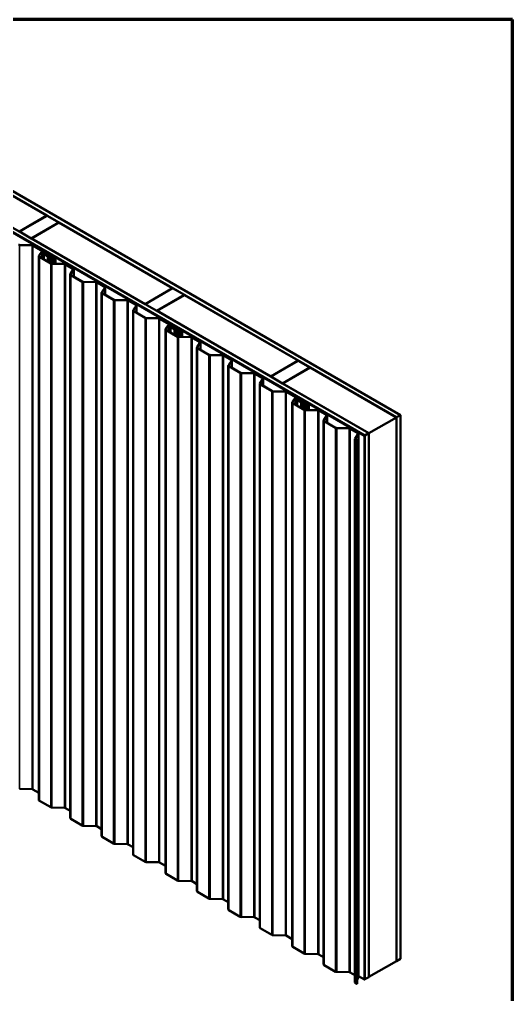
# Model space of a CAD drawing. Header units: inches. Extents: x 0.6 to 33.4, y 0.6 to 21.4.
# Drawn here: x 28.96 to 33.4, y 12.62 to 21.4 of the extents above; entities that cross this region are included whole.
import ezdxf

# ---------------------------------------------------------------- set-up
doc = ezdxf.new("R2010")
doc.units = ezdxf.units.IN
doc.header["$LTSCALE"] = 2
doc.header["$MEASUREMENT"] = 0
for name, color, linetype, lineweight in [('Border (ANSI)', 7, 'Continuous', 70), ('Visible (ANSI)', 7, 'Continuous', 50), ('Visible Narrow (ANSI)', 7, 'Continuous', 35)]:
    doc.layers.add(name, color=color, linetype=linetype, lineweight=lineweight)

# ---------------------------------------------------------------- blocks, each defined once
blk = doc.blocks.new('Borders ATAS A Border')
at = {"layer": 'Border (ANSI)'}
for p, q in [((16.7, 10.7), (0.3, 10.7)), ((16.7, 0.3), (16.7, 10.7))]:
    blk.add_line(p, q, dxfattribs=at)

msp = doc.modelspace()

# ---------------------------------------------------------------- linework, layer by layer
at = {"layer": 'Visible (ANSI)'}
for p, q in [((27.82751, 20.47056), (32.38976, 17.83654)), ((32.3544, 17.81613), (27.82751, 20.42973)), ((28.18247, 20.22397), (29.20636, 19.63283)), ((27.82751, 20.14232), (32.1055, 17.67242)), ((32.07015, 17.65201), (27.82751, 20.1015)), ((27.83033, 20.09578), (32.06661, 17.64997)), ((32.06944, 17.6516), (27.83316, 20.09742)), ((29.20636, 19.63283), (28.95888, 19.48994)), ((28.95958, 19.48954), (29.20707, 19.63242)), ((29.20636, 19.63201), (29.20636, 19.63283)), ((29.20707, 19.63242), (29.31314, 19.57118)), ((29.31314, 19.57118), (29.06565, 19.4283)), ((29.06636, 19.42789), (29.31384, 19.57078)), ((29.31314, 19.57037), (29.31314, 19.57118)), ((29.31384, 19.57078), (30.33774, 18.97963)), ((28.95958, 19.48872), (28.95958, 19.48954)), ((29.06565, 19.4283), (28.95958, 19.48954)), ((29.06565, 19.42748), (29.06565, 19.4283)), ((29.06636, 19.42707), (29.06636, 19.42789)), ((30.09025, 18.83675), (29.06636, 19.42789)), ((28.95914, 19.36754), (29.07194, 19.36526)), ((28.95924, 19.36927), (29.07204, 19.36699)), ((29.08034, 19.36315), (29.27948, 19.24818)), ((29.08246, 19.36438), (29.2816, 19.2494)), ((29.13325, 14.36834), (29.13325, 19.26732)), ((29.15985, 19.30898), (29.13428, 19.27052)), ((29.16265, 19.30836), (29.13708, 19.2699)), ((29.13779, 19.26099), (29.24126, 19.20125)), ((29.13991, 19.26221), (29.24338, 19.20248)), ((29.18033, 19.28692), (29.16274, 19.28692)), ((29.16274, 19.28519), (29.16274, 19.28692)), ((29.18033, 19.28519), (29.16274, 19.28519)), ((29.16274, 19.28519), (29.16274, 19.24904)), ((29.22611, 19.27654), (29.16954, 19.3092)), ((29.22823, 19.27777), (29.17166, 19.31043)), ((29.20998, 19.26879), (29.18245, 19.28468)), ((29.2121, 19.27001), (29.18458, 19.28591)), ((29.21224, 19.2724), (29.22314, 19.2724)), ((29.21224, 19.2724), (29.21224, 19.27067)), ((29.21224, 19.27067), (29.22314, 19.27067)), ((29.21224, 19.26994), (29.21224, 19.27067)), ((29.22946, 19.2715), (29.21597, 19.26942)), ((29.23024, 19.26983), (29.21674, 19.26774)), ((29.23034, 19.27161), (29.23034, 19.27483)), ((29.24958, 19.26038), (29.2343, 19.2692)), ((29.25171, 19.2616), (29.23642, 19.27043)), ((29.25708, 19.25725), (29.25036, 19.26)), ((29.25881, 19.25866), (29.25209, 19.26141)), ((29.26255, 19.25296), (29.25779, 19.25684)), ((29.265, 19.25396), (29.26024, 19.25784)), ((29.2751, 19.24565), (29.2632, 19.25251)), ((29.27722, 19.24687), (29.26532, 19.25374)), ((29.28295, 19.24753), (29.28295, 19.19974)), ((29.25168, 19.19863), (29.36448, 19.19636)), ((29.25178, 19.20037), (29.36459, 19.19809)), ((29.37288, 19.19425), (29.44092, 19.15497)), ((29.37501, 19.19548), (29.44304, 19.15619)), ((29.44758, 19.14987), (29.44758, 19.08458)), ((29.41609, 14.20504), (29.41609, 19.10402)), ((29.44375, 19.14728), (29.41712, 19.10722)), ((29.44655, 19.14666), (29.41992, 19.1066)), ((29.42063, 19.09769), (29.5241, 19.03795)), ((29.42275, 19.09891), (29.52622, 19.03918)), ((29.53452, 19.03534), (29.64732, 19.03306)), ((29.53463, 19.03707), (29.64743, 19.03479)), ((29.65573, 19.03095), (29.72377, 18.99167)), ((29.65785, 19.03218), (29.72589, 18.99289)), ((29.7266, 18.98398), (29.69997, 18.94393)), ((29.7294, 18.98336), (29.70277, 18.9433)), ((29.73043, 18.98657), (29.73043, 18.92128)), ((30.33774, 18.97963), (30.09025, 18.83675)), ((30.09095, 18.83634), (30.33844, 18.97922)), ((30.33774, 18.97882), (30.33774, 18.97963)), ((30.33844, 18.97922), (30.44451, 18.91799)), ((29.69894, 14.04174), (29.69894, 18.94072)), ((29.70348, 18.93439), (29.80695, 18.87465)), ((29.7056, 18.93561), (29.80907, 18.87588)), ((30.44451, 18.91799), (30.19702, 18.7751)), ((30.19773, 18.77469), (30.44522, 18.91758)), ((30.44451, 18.91717), (30.44451, 18.91799)), ((30.44522, 18.91758), (31.46911, 18.32644)), ((29.81736, 18.87204), (29.93017, 18.86976)), ((29.81747, 18.87377), (29.93027, 18.87149)), ((29.93857, 18.86765), (30.00661, 18.82837)), ((29.94069, 18.86888), (30.00873, 18.8296)), ((30.00944, 18.82068), (29.98281, 18.78063)), ((30.01224, 18.82006), (29.98561, 18.78001)), ((30.01327, 18.82327), (30.01327, 18.75798)), ((30.09025, 18.83593), (30.09025, 18.83675)), ((30.09095, 18.83552), (30.09095, 18.83634)), ((30.19702, 18.7751), (30.09095, 18.83634)), ((29.98178, 13.87844), (29.98178, 18.77742)), ((29.98632, 18.77109), (30.08979, 18.71135)), ((29.98844, 18.77232), (30.09191, 18.71258)), ((30.10031, 18.71047), (30.21311, 18.70819)), ((30.19702, 18.77428), (30.19702, 18.7751)), ((30.19773, 18.77388), (30.19773, 18.77469)), ((31.22162, 18.18355), (30.19773, 18.77469)), ((30.10021, 18.70874), (30.21301, 18.70646)), ((30.22141, 18.70435), (30.42055, 18.58938)), ((30.22353, 18.70558), (30.42267, 18.5906)), ((30.30092, 18.65018), (30.27535, 18.61173)), ((30.30372, 18.64956), (30.27815, 18.6111)), ((30.32141, 18.62812), (30.30381, 18.62812)), ((30.30381, 18.62639), (30.30381, 18.62812)), ((30.32141, 18.62639), (30.30381, 18.62639)), ((30.30381, 18.62639), (30.30381, 18.59024)), ((30.36718, 18.61774), (30.31061, 18.6504)), ((30.3693, 18.61897), (30.31273, 18.65163)), ((30.35105, 18.60999), (30.32353, 18.62588)), ((30.35318, 18.61122), (30.32565, 18.62711)), ((30.27432, 13.70954), (30.27432, 18.60852)), ((30.27886, 18.60219), (30.38233, 18.54245)), ((30.28098, 18.60342), (30.38445, 18.54368)), ((30.35331, 18.61361), (30.36421, 18.61361)), ((30.35331, 18.61361), (30.35331, 18.61187)), ((30.35331, 18.61187), (30.36421, 18.61187)), ((30.35331, 18.61114), (30.35331, 18.61187)), ((30.37053, 18.61271), (30.35704, 18.61062)), ((30.37131, 18.61103), (30.35782, 18.60894)), ((30.37141, 18.61281), (30.37141, 18.61603)), ((30.39066, 18.60158), (30.37537, 18.6104)), ((30.39278, 18.6028), (30.37749, 18.61163)), ((30.39815, 18.59845), (30.39143, 18.6012)), ((30.39275, 18.53984), (30.50555, 18.53756)), ((30.39286, 18.54157), (30.50566, 18.53929)), ((30.39988, 18.59987), (30.39316, 18.60261)), ((30.40362, 18.59416), (30.39886, 18.59804)), ((30.40607, 18.59516), (30.40131, 18.59904)), ((30.41617, 18.58685), (30.40427, 18.59372)), ((30.41829, 18.58807), (30.4064, 18.59494)), ((30.42402, 18.58873), (30.42402, 18.54094)), ((30.51396, 18.53545), (30.582, 18.49617)), ((30.51608, 18.53668), (30.58412, 18.4974)), ((30.58483, 18.48848), (30.55819, 18.44843)), ((30.58763, 18.48786), (30.561, 18.44781)), ((30.58866, 18.49107), (30.58866, 18.42578)), ((30.55717, 13.54624), (30.55717, 18.44522)), ((30.56171, 18.43889), (30.66518, 18.37915)), ((30.56383, 18.44012), (30.6673, 18.38038)), ((30.67559, 18.37654), (30.7884, 18.37426)), ((30.6757, 18.37827), (30.7885, 18.37599)), ((30.7968, 18.37215), (30.86484, 18.33287)), ((30.79892, 18.37338), (30.86696, 18.3341)), ((30.84001, 13.38294), (30.84001, 18.28192)), ((30.86767, 18.32518), (30.84104, 18.28513)), ((30.87047, 18.32456), (30.84384, 18.28451)), ((30.84455, 18.27559), (30.94802, 18.21585)), ((30.84667, 18.27682), (30.95014, 18.21708)), ((30.8715, 18.32777), (30.8715, 18.26248)), ((31.46911, 18.32644), (31.22162, 18.18355)), ((31.22233, 18.18314), (31.46981, 18.32603)), ((31.46911, 18.32562), (31.46911, 18.32644)), ((31.46981, 18.32603), (31.57588, 18.26479)), ((30.95844, 18.21324), (31.07124, 18.21096)), ((30.95854, 18.21497), (31.07134, 18.21269)), ((31.07964, 18.20885), (31.14768, 18.16957)), ((31.08176, 18.21008), (31.1498, 18.1708)), ((31.22162, 18.18273), (31.22162, 18.18355)), ((31.22233, 18.18232), (31.22233, 18.18314)), ((31.32839, 18.1219), (31.22233, 18.18314)), ((31.57588, 18.26479), (31.32839, 18.1219)), ((31.3291, 18.1215), (31.57659, 18.26438)), ((31.57588, 18.26397), (31.57588, 18.26479)), ((31.57659, 18.26438), (32.3537, 17.81572)), ((31.12285, 13.21964), (31.12285, 18.11862)), ((31.15051, 18.16188), (31.12388, 18.12183)), ((31.15331, 18.16126), (31.12668, 18.12121)), ((31.12739, 18.11229), (31.23086, 18.05255)), ((31.12951, 18.11352), (31.23298, 18.05378)), ((31.15434, 18.16447), (31.15434, 18.09918)), ((31.32839, 18.12109), (31.32839, 18.1219)), ((32.10621, 17.67283), (31.3291, 18.1215)), ((31.3291, 18.12068), (31.3291, 18.1215)), ((31.24128, 18.04994), (31.35408, 18.04766)), ((31.24138, 18.05167), (31.35419, 18.0494)), ((31.36248, 18.04555), (31.56162, 17.93058)), ((31.36461, 18.04678), (31.56375, 17.93181)), ((31.41539, 13.05074), (31.41539, 17.94972)), ((31.44199, 17.99138), (31.41642, 17.95293)), ((31.44479, 17.99076), (31.41923, 17.95231)), ((31.41993, 17.94339), (31.5234, 17.88365)), ((31.42206, 17.94462), (31.52553, 17.88488)), ((31.46248, 17.96932), (31.44488, 17.96932)), ((31.44488, 17.96759), (31.44488, 17.96932)), ((31.46248, 17.96759), (31.44488, 17.96759)), ((31.44488, 17.96759), (31.44488, 17.93144)), ((31.50825, 17.95895), (31.45168, 17.99161)), ((31.51037, 17.96017), (31.4538, 17.99283)), ((31.49213, 17.95119), (31.4646, 17.96708)), ((31.49425, 17.95242), (31.46672, 17.96831)), ((31.49438, 17.95481), (31.50528, 17.95481)), ((31.49438, 17.95481), (31.49438, 17.95308)), ((31.49438, 17.95308), (31.50528, 17.95308)), ((31.49438, 17.95234), (31.49438, 17.95308)), ((31.51161, 17.95391), (31.49811, 17.95182)), ((31.51238, 17.95223), (31.49889, 17.95015)), ((31.51248, 17.95401), (31.51248, 17.95723)), ((31.53173, 17.94278), (31.51644, 17.95161)), ((31.53385, 17.944), (31.51856, 17.95283)), ((31.53922, 17.93965), (31.5325, 17.9424)), ((31.54095, 17.94107), (31.53424, 17.94382)), ((31.54469, 17.93536), (31.53993, 17.93924)), ((31.54714, 17.93637), (31.54238, 17.94024)), ((31.55724, 17.92805), (31.54535, 17.93492)), ((31.55936, 17.92928), (31.54747, 17.93614)), ((31.56509, 17.92993), (31.56509, 17.88214)), ((31.53382, 17.88104), (31.64663, 17.87876)), ((31.53393, 17.88277), (31.64673, 17.88049)), ((31.65503, 17.87665), (31.72307, 17.83737)), ((31.65715, 17.87788), (31.72519, 17.8386)), ((31.72973, 17.83227), (31.72973, 17.76698)), ((32.38976, 17.83654), (32.3544, 17.81613)), ((32.38976, 12.93756), (32.38976, 17.83654)), ((31.69824, 12.88744), (31.69824, 17.78642)), ((31.7259, 17.82968), (31.69927, 17.78963)), ((31.7287, 17.82906), (31.70207, 17.78901)), ((31.70278, 17.78009), (31.80625, 17.72035)), ((31.7049, 17.78132), (31.80837, 17.72158)), ((32.10621, 17.67283), (32.3537, 17.81572)), ((32.3537, 17.81572), (32.3537, 12.91674)), ((32.3544, 12.91715), (32.3544, 17.81613)), ((31.81667, 17.71774), (31.92947, 17.71546)), ((31.81677, 17.71947), (31.92957, 17.7172)), ((31.93787, 17.71336), (32.00591, 17.67407)), ((31.93999, 17.71458), (32.00803, 17.6753)), ((32.00874, 17.66638), (31.98211, 17.62633)), ((32.01154, 17.66576), (31.98491, 17.62571)), ((32.01257, 17.66897), (32.01257, 12.76999)), ((32.1055, 17.67242), (32.07015, 17.65201)), ((32.1055, 12.77344), (32.1055, 17.67242)), ((32.10621, 12.77385), (32.10621, 17.67283)), ((31.98108, 12.72414), (31.98108, 17.62312)), ((31.98562, 17.61679), (31.99739, 17.61)), ((31.98774, 17.61802), (31.99951, 17.61123)), ((31.99739, 17.61), (31.99951, 17.61123)), ((31.99739, 12.71102), (31.99739, 17.61)), ((31.99951, 17.61123), (31.99951, 12.71225)), ((32.06661, 17.64997), (32.06944, 17.6516)), ((32.06661, 12.75099), (32.06661, 17.64997)), ((32.06944, 17.6516), (32.06944, 12.75262)), ((32.07015, 12.75303), (32.07015, 17.65201)), ((29.07194, 14.46628), (28.95914, 14.46856)), ((29.13325, 14.43362), (29.08034, 14.46417)), ((29.24126, 14.30227), (29.13779, 14.36201)), ((29.36448, 14.29738), (29.25168, 14.29966)), ((29.41609, 14.27033), (29.37288, 14.29527)), ((29.5241, 14.13897), (29.42063, 14.19871)), ((29.64732, 14.13408), (29.53452, 14.13636)), ((29.69894, 14.10703), (29.65573, 14.13197)), ((29.80695, 13.97567), (29.70348, 14.03541)), ((29.93017, 13.97078), (29.81736, 13.97306)), ((29.98178, 13.94373), (29.93857, 13.96867)), ((30.08979, 13.81237), (29.98632, 13.87211)), ((30.21301, 13.80748), (30.10021, 13.80976)), ((30.27432, 13.77483), (30.22141, 13.80537)), ((30.38233, 13.64347), (30.27886, 13.70321)), ((30.50555, 13.63858), (30.39275, 13.64086)), ((30.55717, 13.61153), (30.51396, 13.63647)), ((30.66518, 13.48017), (30.56171, 13.53991)), ((30.7884, 13.47528), (30.67559, 13.47756)), ((30.84001, 13.44823), (30.7968, 13.47317)), ((30.94802, 13.31687), (30.84455, 13.37661)), ((31.07124, 13.31198), (30.95844, 13.31426)), ((31.12285, 13.28493), (31.07964, 13.30987)), ((31.23086, 13.15357), (31.12739, 13.21331)), ((31.35408, 13.14868), (31.24128, 13.15096)), ((31.41539, 13.11603), (31.36248, 13.14658)), ((31.5234, 12.98467), (31.41993, 13.04441)), ((31.64663, 12.97978), (31.53382, 12.98206)), ((31.69824, 12.95273), (31.65503, 12.97767)), ((32.3537, 12.91674), (32.10621, 12.77385)), ((32.3537, 12.91755), (32.3544, 12.91715)), ((32.3544, 12.91715), (32.38976, 12.93756)), ((31.80625, 12.82137), (31.70278, 12.88111)), ((31.92947, 12.81649), (31.81667, 12.81876)), ((31.98108, 12.78943), (31.93787, 12.81438)), ((32.01154, 12.76678), (31.99951, 12.74868)), ((32.01257, 12.78219), (32.06661, 12.75099)), ((32.06944, 12.75262), (32.06661, 12.75099)), ((32.06944, 12.75344), (32.07015, 12.75303)), ((32.07015, 12.75303), (32.1055, 12.77344)), ((32.1055, 12.77426), (32.10621, 12.77385)), ((31.99739, 12.71102), (31.98562, 12.71781)), ((31.99951, 12.71225), (31.99739, 12.71102))]:
    msp.add_line(p, q, dxfattribs=at)
for centre, major_axis, start_param, end_param in [((28.95968, 19.37648), (0.0125, 0), 3.9269908, 4.6774824), ((29.0715, 19.35805), (0.0125, 0), 0.7853982, 1.5358897), ((29.0715, 19.35805), (0.0155, 0), 0.7853982, 1.5358897), ((29.14875, 19.26732), (-0.0155, 0), 5.9166662, 7.0685835), ((29.14875, 19.26732), (-0.0125, 0), 5.9166662, 7.0685835), ((29.16657, 19.30749), (-0.0072, 0), 3.9269908, 5.9166662), ((29.16657, 19.30749), (-0.0042, 0), 3.9269908, 5.9166662), ((29.18033, 19.28346), (-0.006, 0), 3.9269908, 4.712389), ((29.18033, 19.28346), (-0.003, 0), 3.9269908, 4.712389), ((29.21493, 19.27165), (-0.007, 0), 0.7853982, 1.8325957), ((29.21493, 19.27165), (-0.004, 0), 0.7853982, 1.8325957), ((29.22314, 19.27483), (0.0072, 0), 4.712389, 7.0685835), ((29.22314, 19.27483), (0.0042, 0), 4.712389, 7.0685835), ((29.23133, 19.26749), (-0.0072, 0), 3.9269908, 4.9741884), ((29.23133, 19.26749), (-0.0042, 0), 3.9269908, 4.9741884), ((29.25383, 19.26283), (-0.006, 0), 0.7853982, 0.9544362), ((29.25383, 19.26283), (-0.003, 0), 0.7853982, 0.9544362), ((29.25534, 19.25584), (-0.003, 0), 3.7579528, 4.0960288), ((29.25534, 19.25584), (-0.006, 0), 3.7579528, 4.0960288), ((29.26744, 19.25496), (-0.006, 0), 0.6163601, 0.7853982), ((29.26744, 19.25496), (-0.003, 0), 0.6163601, 0.7853982), ((29.27835, 19.24753), (0.0046, 0), 3.9269908, 7.0685835), ((29.27835, 19.24753), (0.0016, 0), 3.9269908, 7.0685835), ((29.25222, 19.20758), (0.0155, 0), 3.9269908, 4.6774824), ((29.25222, 19.20758), (0.0125, 0), 3.9269908, 4.6774824), ((29.36405, 19.18915), (0.0125, 0), 0.7853982, 1.5358897), ((29.36405, 19.18915), (0.0155, 0), 0.7853982, 1.5358897), ((29.43208, 19.14987), (0.0125, 0), 5.9166662, 7.0685835), ((29.43208, 19.14987), (0.0155, 0), 5.9166662, 7.0685835), ((29.43159, 19.10402), (-0.0155, 0), 5.9166662, 7.0685835), ((29.43159, 19.10402), (-0.0125, 0), 5.9166662, 7.0685835), ((29.53506, 19.04428), (0.0155, 0), 3.9269908, 4.6774824), ((29.53506, 19.04428), (0.0125, 0), 3.9269908, 4.6774824), ((29.64689, 19.02585), (0.0125, 0), 0.7853982, 1.5358897), ((29.64689, 19.02585), (0.0155, 0), 0.7853982, 1.5358897), ((29.71493, 18.98657), (0.0125, 0), 5.9166662, 7.0685835), ((29.71493, 18.98657), (0.0155, 0), 5.9166662, 7.0685835), ((29.71444, 18.94072), (-0.0155, 0), 5.9166662, 7.0685835), ((29.71444, 18.94072), (-0.0125, 0), 5.9166662, 7.0685835), ((29.81791, 18.88098), (0.0155, 0), 3.9269908, 4.6774824), ((29.81791, 18.88098), (0.0125, 0), 3.9269908, 4.6774824), ((29.92973, 18.86255), (0.0125, 0), 0.7853982, 1.5358897), ((29.92973, 18.86255), (0.0155, 0), 0.7853982, 1.5358897), ((29.99777, 18.82327), (0.0125, 0), 5.9166662, 7.0685835), ((29.99777, 18.82327), (0.0155, 0), 5.9166662, 7.0685835), ((29.99728, 18.77742), (-0.0155, 0), 5.9166662, 7.0685835), ((29.99728, 18.77742), (-0.0125, 0), 5.9166662, 7.0685835), ((30.10075, 18.71768), (0.0155, 0), 3.9269908, 4.6774824), ((30.10075, 18.71768), (0.0125, 0), 3.9269908, 4.6774824), ((30.21257, 18.69925), (0.0125, 0), 0.7853982, 1.5358897), ((30.21257, 18.69925), (0.0155, 0), 0.7853982, 1.5358897), ((30.30764, 18.64869), (-0.0072, 0), 3.9269908, 5.9166662), ((30.30764, 18.64869), (-0.0042, 0), 3.9269908, 5.9166662), ((30.32141, 18.62466), (-0.006, 0), 3.9269908, 4.712389), ((30.32141, 18.62466), (-0.003, 0), 3.9269908, 4.712389), ((30.28982, 18.60852), (-0.0155, 0), 5.9166662, 7.0685835), ((30.28982, 18.60852), (-0.0125, 0), 5.9166662, 7.0685835), ((30.356, 18.61285), (-0.007, 0), 0.7853982, 1.8325957), ((30.356, 18.61285), (-0.004, 0), 0.7853982, 1.8325957), ((30.36421, 18.61603), (0.0072, 0), 4.712389, 7.0685835), ((30.36421, 18.61603), (0.0042, 0), 4.712389, 7.0685835), ((30.3724, 18.60869), (-0.0072, 0), 3.9269908, 4.9741884), ((30.3724, 18.60869), (-0.0042, 0), 3.9269908, 4.9741884), ((30.39329, 18.54878), (0.0155, 0), 3.9269908, 4.6774824), ((30.39329, 18.54878), (0.0125, 0), 3.9269908, 4.6774824), ((30.3949, 18.60403), (-0.006, 0), 0.7853982, 0.9544362), ((30.3949, 18.60403), (-0.003, 0), 0.7853982, 0.9544362), ((30.39641, 18.59704), (-0.003, 0), 3.7579528, 4.0960288), ((30.39641, 18.59704), (-0.006, 0), 3.7579528, 4.0960288), ((30.40852, 18.59617), (-0.006, 0), 0.6163601, 0.7853982), ((30.40852, 18.59617), (-0.003, 0), 0.6163601, 0.7853982), ((30.41942, 18.58873), (0.0046, 0), 3.9269908, 7.0685835), ((30.41942, 18.58873), (0.0016, 0), 3.9269908, 7.0685835), ((30.50512, 18.53035), (0.0125, 0), 0.7853982, 1.5358897), ((30.50512, 18.53035), (0.0155, 0), 0.7853982, 1.5358897), ((30.57267, 18.44522), (-0.0155, 0), 5.9166662, 7.0685835), ((30.57267, 18.44522), (-0.0125, 0), 5.9166662, 7.0685835), ((30.57316, 18.49107), (0.0125, 0), 5.9166662, 7.0685835), ((30.57316, 18.49107), (0.0155, 0), 5.9166662, 7.0685835), ((30.67614, 18.38548), (0.0155, 0), 3.9269908, 4.6774824), ((30.67614, 18.38548), (0.0125, 0), 3.9269908, 4.6774824), ((30.78796, 18.36705), (0.0125, 0), 0.7853982, 1.5358897), ((30.78796, 18.36705), (0.0155, 0), 0.7853982, 1.5358897), ((30.85551, 18.28192), (-0.0155, 0), 5.9166662, 7.0685835), ((30.85551, 18.28192), (-0.0125, 0), 5.9166662, 7.0685835), ((30.856, 18.32777), (0.0125, 0), 5.9166662, 7.0685835), ((30.856, 18.32777), (0.0155, 0), 5.9166662, 7.0685835), ((30.95898, 18.22218), (0.0155, 0), 3.9269908, 4.6774824), ((30.95898, 18.22218), (0.0125, 0), 3.9269908, 4.6774824), ((31.0708, 18.20375), (0.0125, 0), 0.7853982, 1.5358897), ((31.0708, 18.20375), (0.0155, 0), 0.7853982, 1.5358897), ((31.13835, 18.11862), (-0.0155, 0), 5.9166662, 7.0685835), ((31.13835, 18.11862), (-0.0125, 0), 5.9166662, 7.0685835), ((31.13884, 18.16447), (0.0125, 0), 5.9166662, 7.0685835), ((31.13884, 18.16447), (0.0155, 0), 5.9166662, 7.0685835), ((31.24182, 18.05888), (0.0155, 0), 3.9269908, 4.6774824), ((31.24182, 18.05888), (0.0125, 0), 3.9269908, 4.6774824), ((31.35365, 18.04045), (0.0125, 0), 0.7853982, 1.5358897), ((31.35365, 18.04045), (0.0155, 0), 0.7853982, 1.5358897), ((31.43089, 17.94972), (-0.0155, 0), 5.9166662, 7.0685835), ((31.43089, 17.94972), (-0.0125, 0), 5.9166662, 7.0685835), ((31.44871, 17.98989), (-0.0072, 0), 3.9269908, 5.9166662), ((31.44871, 17.98989), (-0.0042, 0), 3.9269908, 5.9166662), ((31.46248, 17.96586), (-0.006, 0), 3.9269908, 4.712389), ((31.46248, 17.96586), (-0.003, 0), 3.9269908, 4.712389), ((31.49708, 17.95405), (-0.007, 0), 0.7853982, 1.8325957), ((31.49708, 17.95405), (-0.004, 0), 0.7853982, 1.8325957), ((31.50528, 17.95723), (0.0072, 0), 4.712389, 7.0685835), ((31.50528, 17.95723), (0.0042, 0), 4.712389, 7.0685835), ((31.51347, 17.94989), (-0.0072, 0), 3.9269908, 4.9741884), ((31.51347, 17.94989), (-0.0042, 0), 3.9269908, 4.9741884), ((31.53597, 17.94523), (-0.006, 0), 0.7853982, 0.9544362), ((31.53597, 17.94523), (-0.003, 0), 0.7853982, 0.9544362), ((31.53749, 17.93824), (-0.003, 0), 3.7579528, 4.0960288), ((31.53749, 17.93824), (-0.006, 0), 3.7579528, 4.0960288), ((31.54959, 17.93737), (-0.006, 0), 0.6163601, 0.7853982), ((31.54959, 17.93737), (-0.003, 0), 0.6163601, 0.7853982), ((31.56049, 17.92993), (0.0046, 0), 3.9269908, 7.0685835), ((31.56049, 17.92993), (0.0016, 0), 3.9269908, 7.0685835), ((31.53436, 17.88998), (0.0155, 0), 3.9269908, 4.6774824), ((31.53436, 17.88998), (0.0125, 0), 3.9269908, 4.6774824), ((31.64619, 17.87155), (0.0125, 0), 0.7853982, 1.5358897), ((31.64619, 17.87155), (0.0155, 0), 0.7853982, 1.5358897), ((31.71423, 17.83227), (0.0125, 0), 5.9166662, 7.0685835), ((31.71423, 17.83227), (0.0155, 0), 5.9166662, 7.0685835), ((31.71374, 17.78642), (-0.0155, 0), 5.9166662, 7.0685835), ((31.71374, 17.78642), (-0.0125, 0), 5.9166662, 7.0685835), ((31.81721, 17.72668), (0.0155, 0), 3.9269908, 4.6774824), ((31.81721, 17.72668), (0.0125, 0), 3.9269908, 4.6774824), ((31.92903, 17.70825), (0.0125, 0), 0.7853982, 1.5358897), ((31.92903, 17.70825), (0.0155, 0), 0.7853982, 1.5358897), ((31.99707, 17.66897), (0.0125, 0), 5.9166662, 7.0685835), ((31.99707, 17.66897), (0.0155, 0), 5.9166662, 7.0685835), ((31.99658, 17.62312), (-0.0155, 0), 5.9166662, 7.0685835), ((31.99658, 17.62312), (-0.0125, 0), 5.9166662, 7.0685835), ((29.0715, 14.45907), (-0.0125, 0), 3.9269908, 4.6774824), ((29.14875, 14.36834), (-0.0155, 0), 0, 0.7853982), ((29.25222, 14.3086), (-0.0155, 0), 0.7853982, 1.5358897), ((29.36405, 14.29017), (-0.0125, 0), 3.9269908, 4.6774824), ((29.43159, 14.20504), (-0.0155, 0), 0, 0.7853982), ((29.53506, 14.1453), (-0.0155, 0), 0.7853982, 1.5358897), ((29.64689, 14.12687), (-0.0125, 0), 3.9269908, 4.6774824), ((29.71444, 14.04174), (-0.0155, 0), 0, 0.7853982), ((29.81791, 13.982), (-0.0155, 0), 0.7853982, 1.5358897), ((29.92973, 13.96357), (-0.0125, 0), 3.9269908, 4.6774824), ((29.99728, 13.87844), (-0.0155, 0), 0, 0.7853982), ((30.10075, 13.8187), (-0.0155, 0), 0.7853982, 1.5358897), ((30.21257, 13.80027), (-0.0125, 0), 3.9269908, 4.6774824), ((30.28982, 13.70954), (-0.0155, 0), 0, 0.7853982), ((30.39329, 13.6498), (-0.0155, 0), 0.7853982, 1.5358897), ((30.50512, 13.63137), (-0.0125, 0), 3.9269908, 4.6774824), ((30.57267, 13.54624), (-0.0155, 0), 0, 0.7853982), ((30.67614, 13.4865), (-0.0155, 0), 0.7853982, 1.5358897), ((30.78796, 13.46807), (-0.0125, 0), 3.9269908, 4.6774824), ((30.85551, 13.38294), (-0.0155, 0), 0, 0.7853982), ((30.95898, 13.3232), (-0.0155, 0), 0.7853982, 1.5358897), ((31.0708, 13.30477), (-0.0125, 0), 3.9269908, 4.6774824), ((31.13835, 13.21964), (-0.0155, 0), 0, 0.7853982), ((31.24182, 13.1599), (-0.0155, 0), 0.7853982, 1.5358897), ((31.35365, 13.14147), (-0.0125, 0), 3.9269908, 4.6774824), ((31.43089, 13.05074), (-0.0155, 0), 0, 0.7853982), ((31.53436, 12.991), (-0.0155, 0), 0.7853982, 1.5358897), ((31.64619, 12.97257), (-0.0125, 0), 3.9269908, 4.6774824), ((31.71374, 12.88744), (-0.0155, 0), 0, 0.7853982), ((31.81721, 12.8277), (-0.0155, 0), 0.7853982, 1.5358897), ((31.92903, 12.80927), (-0.0125, 0), 3.9269908, 4.6774824), ((31.99707, 12.76999), (0.0155, 0), 5.9166662, 6.2831853), ((31.99658, 12.72414), (-0.0155, 0), 0, 0.7853982)]:
    msp.add_ellipse(centre, major_axis=major_axis, ratio=0.5773503, start_param=start_param, end_param=end_param, dxfattribs=at)
at = {"layer": 'Visible Narrow (ANSI)'}
for p, q in [((28.95924, 19.36927), (28.95914, 19.36754)), ((28.95914, 19.36754), (28.95914, 14.46856)), ((29.07204, 19.36699), (29.07194, 19.36526)), ((29.07194, 19.36526), (29.07194, 14.46628)), ((29.08246, 19.36438), (29.08034, 19.36315)), ((29.08034, 19.36315), (29.08034, 14.46417)), ((29.13708, 19.2699), (29.13428, 19.27052)), ((29.13708, 19.26473), (29.13708, 19.2699)), ((29.13991, 19.26221), (29.13779, 19.26099)), ((29.13779, 19.26099), (29.13779, 14.36201)), ((29.16265, 19.30836), (29.15985, 19.30898)), ((29.16265, 19.24909), (29.16265, 19.30836)), ((29.16954, 19.3092), (29.17166, 19.31043)), ((29.16954, 19.28692), (29.16954, 19.3092)), ((29.18033, 19.28519), (29.18033, 19.28692)), ((29.18033, 19.23888), (29.18033, 19.28519)), ((29.18245, 19.28468), (29.18458, 19.28591)), ((29.18245, 19.23765), (29.18245, 19.28468)), ((29.20998, 19.26879), (29.2121, 19.27001)), ((29.20998, 19.22176), (29.20998, 19.26879)), ((29.21674, 19.26774), (29.21597, 19.26942)), ((29.21674, 19.21785), (29.21674, 19.26774)), ((29.22314, 19.2724), (29.22314, 19.27067)), ((29.22314, 19.27067), (29.22314, 19.27053)), ((29.22611, 19.27654), (29.22823, 19.27777)), ((29.22611, 19.27311), (29.22611, 19.27654)), ((29.23024, 19.26983), (29.22946, 19.2715)), ((29.23024, 19.21006), (29.23024, 19.26983)), ((29.2343, 19.2692), (29.23642, 19.27043)), ((29.2343, 19.20772), (29.2343, 19.2692)), ((29.24958, 19.26038), (29.25171, 19.2616)), ((29.24958, 19.20052), (29.24958, 19.26038)), ((29.25036, 19.26), (29.25209, 19.26141)), ((29.25036, 19.20044), (29.25036, 19.26)), ((29.25708, 19.25725), (29.25881, 19.25866)), ((29.25708, 19.20026), (29.25708, 19.25725)), ((29.25779, 19.25684), (29.26024, 19.25784)), ((29.25779, 19.20024), (29.25779, 19.25684)), ((29.26255, 19.25296), (29.265, 19.25396)), ((29.26255, 19.20015), (29.26255, 19.25296)), ((29.2632, 19.25251), (29.26532, 19.25374)), ((29.2632, 19.20014), (29.2632, 19.25251)), ((29.2751, 19.24565), (29.27722, 19.24687)), ((29.2751, 19.1999), (29.2751, 19.24565)), ((29.2816, 19.2494), (29.27948, 19.24818)), ((29.27948, 19.24818), (29.27948, 19.24687)), ((29.24338, 19.20248), (29.24126, 19.20125)), ((29.24126, 19.20125), (29.24126, 14.30227)), ((29.25178, 19.20037), (29.25168, 19.19863)), ((29.25168, 19.19863), (29.25168, 14.29966)), ((29.36459, 19.19809), (29.36448, 19.19636)), ((29.36448, 19.19636), (29.36448, 14.29738)), ((29.37501, 19.19548), (29.37288, 19.19425)), ((29.37288, 19.19425), (29.37288, 14.29527)), ((29.44304, 19.15619), (29.44092, 19.15497)), ((29.44092, 19.15497), (29.44092, 19.14302)), ((29.41992, 19.1066), (29.41712, 19.10722)), ((29.41992, 19.10143), (29.41992, 19.1066)), ((29.42275, 19.09891), (29.42063, 19.09769)), ((29.42063, 19.09769), (29.42063, 14.19871)), ((29.44655, 19.14666), (29.44375, 19.14728)), ((29.44655, 19.08517), (29.44655, 19.14666)), ((29.52622, 19.03918), (29.5241, 19.03795)), ((29.5241, 19.03795), (29.5241, 14.13897)), ((29.53463, 19.03707), (29.53452, 19.03534)), ((29.53452, 19.03534), (29.53452, 14.13636)), ((29.64743, 19.03479), (29.64732, 19.03306)), ((29.64732, 19.03306), (29.64732, 14.13408)), ((29.65785, 19.03218), (29.65573, 19.03095)), ((29.65573, 19.03095), (29.65573, 14.13197)), ((29.72589, 18.99289), (29.72377, 18.99167)), ((29.72377, 18.99167), (29.72377, 18.97972)), ((29.7294, 18.98336), (29.7266, 18.98398)), ((29.7294, 18.92187), (29.7294, 18.98336)), ((29.70277, 18.9433), (29.69997, 18.94393)), ((29.70277, 18.93813), (29.70277, 18.9433)), ((29.7056, 18.93561), (29.70348, 18.93439)), ((29.70348, 18.93439), (29.70348, 14.03541)), ((29.80907, 18.87588), (29.80695, 18.87465)), ((29.80695, 18.87465), (29.80695, 13.97567)), ((29.81747, 18.87377), (29.81736, 18.87204)), ((29.81736, 18.87204), (29.81736, 13.97306)), ((29.93027, 18.87149), (29.93017, 18.86976)), ((29.93017, 18.86976), (29.93017, 13.97078)), ((29.94069, 18.86888), (29.93857, 18.86765)), ((29.93857, 18.86765), (29.93857, 13.96867)), ((30.00873, 18.8296), (30.00661, 18.82837)), ((30.00661, 18.82837), (30.00661, 18.81642)), ((30.01224, 18.82006), (30.00944, 18.82068)), ((30.01224, 18.75857), (30.01224, 18.82006)), ((29.98561, 18.78001), (29.98281, 18.78063)), ((29.98561, 18.77483), (29.98561, 18.78001)), ((29.98844, 18.77232), (29.98632, 18.77109)), ((29.98632, 18.77109), (29.98632, 13.87211)), ((30.09191, 18.71258), (30.08979, 18.71135)), ((30.08979, 18.71135), (30.08979, 13.81237)), ((30.10031, 18.71047), (30.10021, 18.70874)), ((30.10021, 18.70874), (30.10021, 13.80976)), ((30.21311, 18.70819), (30.21301, 18.70646)), ((30.21301, 18.70646), (30.21301, 13.80748)), ((30.22353, 18.70558), (30.22141, 18.70435)), ((30.22141, 18.70435), (30.22141, 13.80537)), ((30.30372, 18.64956), (30.30092, 18.65018)), ((30.30372, 18.59029), (30.30372, 18.64956)), ((30.31061, 18.6504), (30.31273, 18.65163)), ((30.31061, 18.62812), (30.31061, 18.6504)), ((30.32141, 18.62639), (30.32141, 18.62812)), ((30.32141, 18.58008), (30.32141, 18.62639)), ((30.32353, 18.62588), (30.32565, 18.62711)), ((30.32353, 18.57885), (30.32353, 18.62588)), ((30.27815, 18.6111), (30.27535, 18.61173)), ((30.27815, 18.60593), (30.27815, 18.6111)), ((30.28098, 18.60342), (30.27886, 18.60219)), ((30.27886, 18.60219), (30.27886, 13.70321)), ((30.35105, 18.60999), (30.35318, 18.61122)), ((30.35105, 18.56296), (30.35105, 18.60999)), ((30.35782, 18.60894), (30.35704, 18.61062)), ((30.35782, 18.55906), (30.35782, 18.60894)), ((30.36421, 18.61361), (30.36421, 18.61187)), ((30.36421, 18.61187), (30.36421, 18.61173)), ((30.36718, 18.61774), (30.3693, 18.61897)), ((30.36718, 18.61432), (30.36718, 18.61774)), ((30.37131, 18.61103), (30.37053, 18.61271)), ((30.37131, 18.55126), (30.37131, 18.61103)), ((30.37537, 18.6104), (30.37749, 18.61163)), ((30.37537, 18.54892), (30.37537, 18.6104)), ((30.38445, 18.54368), (30.38233, 18.54245)), ((30.38233, 18.54245), (30.38233, 13.64347)), ((30.39066, 18.60158), (30.39278, 18.6028)), ((30.39066, 18.54173), (30.39066, 18.60158)), ((30.39143, 18.6012), (30.39316, 18.60261)), ((30.39143, 18.54164), (30.39143, 18.6012)), ((30.39286, 18.54157), (30.39275, 18.53984)), ((30.39275, 18.53984), (30.39275, 13.64086)), ((30.39815, 18.59845), (30.39988, 18.59987)), ((30.39815, 18.54146), (30.39815, 18.59845)), ((30.39886, 18.59804), (30.40131, 18.59904)), ((30.39886, 18.54145), (30.39886, 18.59804)), ((30.40362, 18.59416), (30.40607, 18.59516)), ((30.40362, 18.54135), (30.40362, 18.59416)), ((30.40427, 18.59372), (30.4064, 18.59494)), ((30.40427, 18.54134), (30.40427, 18.59372)), ((30.41617, 18.58685), (30.41829, 18.58807)), ((30.41617, 18.5411), (30.41617, 18.58685)), ((30.42267, 18.5906), (30.42055, 18.58938)), ((30.42055, 18.58938), (30.42055, 18.58807)), ((30.50566, 18.53929), (30.50555, 18.53756)), ((30.50555, 18.53756), (30.50555, 13.63858)), ((30.51608, 18.53668), (30.51396, 18.53545)), ((30.51396, 18.53545), (30.51396, 13.63647)), ((30.561, 18.44781), (30.55819, 18.44843)), ((30.561, 18.44263), (30.561, 18.44781)), ((30.58412, 18.4974), (30.582, 18.49617)), ((30.582, 18.49617), (30.582, 18.48422)), ((30.58763, 18.48786), (30.58483, 18.48848)), ((30.58763, 18.42637), (30.58763, 18.48786)), ((30.56383, 18.44012), (30.56171, 18.43889)), ((30.56171, 18.43889), (30.56171, 13.53991)), ((30.6673, 18.38038), (30.66518, 18.37915)), ((30.66518, 18.37915), (30.66518, 13.48017)), ((30.6757, 18.37827), (30.67559, 18.37654)), ((30.67559, 18.37654), (30.67559, 13.47756)), ((30.7885, 18.37599), (30.7884, 18.37426)), ((30.7884, 18.37426), (30.7884, 13.47528)), ((30.79892, 18.37338), (30.7968, 18.37215)), ((30.7968, 18.37215), (30.7968, 13.47317)), ((30.84384, 18.28451), (30.84104, 18.28513)), ((30.84384, 18.27933), (30.84384, 18.28451)), ((30.84667, 18.27682), (30.84455, 18.27559)), ((30.84455, 18.27559), (30.84455, 13.37661)), ((30.86696, 18.3341), (30.86484, 18.33287)), ((30.86484, 18.33287), (30.86484, 18.32092)), ((30.87047, 18.32456), (30.86767, 18.32518)), ((30.87047, 18.26308), (30.87047, 18.32456)), ((30.95014, 18.21708), (30.94802, 18.21585)), ((30.94802, 18.21585), (30.94802, 13.31687)), ((30.95854, 18.21497), (30.95844, 18.21324)), ((30.95844, 18.21324), (30.95844, 13.31426)), ((31.07134, 18.21269), (31.07124, 18.21096)), ((31.07124, 18.21096), (31.07124, 13.31198)), ((31.08176, 18.21008), (31.07964, 18.20885)), ((31.07964, 18.20885), (31.07964, 13.30987)), ((31.12668, 18.12121), (31.12388, 18.12183)), ((31.12668, 18.11603), (31.12668, 18.12121)), ((31.12951, 18.11352), (31.12739, 18.11229)), ((31.12739, 18.11229), (31.12739, 13.21331)), ((31.1498, 18.1708), (31.14768, 18.16957)), ((31.14768, 18.16957), (31.14768, 18.15762)), ((31.15331, 18.16126), (31.15051, 18.16188)), ((31.15331, 18.09978), (31.15331, 18.16126)), ((31.23298, 18.05378), (31.23086, 18.05255)), ((31.23086, 18.05255), (31.23086, 13.15357)), ((31.24138, 18.05167), (31.24128, 18.04994)), ((31.24128, 18.04994), (31.24128, 13.15096)), ((31.35419, 18.0494), (31.35408, 18.04766)), ((31.35408, 18.04766), (31.35408, 13.14868)), ((31.36461, 18.04678), (31.36248, 18.04555)), ((31.36248, 18.04555), (31.36248, 13.14658)), ((31.41923, 17.95231), (31.41642, 17.95293)), ((31.41923, 17.94713), (31.41923, 17.95231)), ((31.42206, 17.94462), (31.41993, 17.94339)), ((31.41993, 17.94339), (31.41993, 13.04441)), ((31.44479, 17.99076), (31.44199, 17.99138)), ((31.44479, 17.93149), (31.44479, 17.99076)), ((31.45168, 17.99161), (31.4538, 17.99283)), ((31.45168, 17.96932), (31.45168, 17.99161)), ((31.46248, 17.96759), (31.46248, 17.96932)), ((31.46248, 17.92128), (31.46248, 17.96759)), ((31.4646, 17.96708), (31.46672, 17.96831)), ((31.4646, 17.92005), (31.4646, 17.96708)), ((31.49213, 17.95119), (31.49425, 17.95242)), ((31.49213, 17.90416), (31.49213, 17.95119)), ((31.49889, 17.95015), (31.49811, 17.95182)), ((31.49889, 17.90026), (31.49889, 17.95015)), ((31.50528, 17.95481), (31.50528, 17.95308)), ((31.50528, 17.95308), (31.50528, 17.95293)), ((31.50825, 17.95895), (31.51037, 17.96017)), ((31.50825, 17.95552), (31.50825, 17.95895)), ((31.51238, 17.95223), (31.51161, 17.95391)), ((31.51238, 17.89247), (31.51238, 17.95223)), ((31.51644, 17.95161), (31.51856, 17.95283)), ((31.51644, 17.89012), (31.51644, 17.95161)), ((31.53173, 17.94278), (31.53385, 17.944)), ((31.53173, 17.88293), (31.53173, 17.94278)), ((31.5325, 17.9424), (31.53424, 17.94382)), ((31.5325, 17.88285), (31.5325, 17.9424)), ((31.53922, 17.93965), (31.54095, 17.94107)), ((31.53922, 17.88266), (31.53922, 17.93965)), ((31.53993, 17.93924), (31.54238, 17.94024)), ((31.53993, 17.88265), (31.53993, 17.93924)), ((31.54469, 17.93536), (31.54714, 17.93637)), ((31.54469, 17.88255), (31.54469, 17.93536)), ((31.54535, 17.93492), (31.54747, 17.93614)), ((31.54535, 17.88254), (31.54535, 17.93492)), ((31.55724, 17.92805), (31.55936, 17.92928)), ((31.55724, 17.8823), (31.55724, 17.92805)), ((31.56375, 17.93181), (31.56162, 17.93058)), ((31.56162, 17.93058), (31.56162, 17.92928)), ((31.52553, 17.88488), (31.5234, 17.88365)), ((31.5234, 17.88365), (31.5234, 12.98467)), ((31.53393, 17.88277), (31.53382, 17.88104)), ((31.53382, 17.88104), (31.53382, 12.98206)), ((31.64673, 17.88049), (31.64663, 17.87876)), ((31.64663, 17.87876), (31.64663, 12.97978)), ((31.65715, 17.87788), (31.65503, 17.87665)), ((31.65503, 17.87665), (31.65503, 12.97767)), ((31.72519, 17.8386), (31.72307, 17.83737)), ((31.72307, 17.83737), (31.72307, 17.82542)), ((31.70207, 17.78901), (31.69927, 17.78963)), ((31.70207, 17.78383), (31.70207, 17.78901)), ((31.7049, 17.78132), (31.70278, 17.78009)), ((31.70278, 17.78009), (31.70278, 12.88111)), ((31.7287, 17.82906), (31.7259, 17.82968)), ((31.7287, 17.76758), (31.7287, 17.82906)), ((31.80837, 17.72158), (31.80625, 17.72035)), ((31.80625, 17.72035), (31.80625, 12.82137)), ((31.81677, 17.71947), (31.81667, 17.71774)), ((31.81667, 17.71774), (31.81667, 12.81876)), ((31.92957, 17.7172), (31.92947, 17.71546)), ((31.92947, 17.71546), (31.92947, 12.81649)), ((31.93999, 17.71458), (31.93787, 17.71336)), ((31.93787, 17.71336), (31.93787, 12.81438)), ((32.00803, 17.6753), (32.00591, 17.67407)), ((32.00591, 17.67407), (32.00591, 17.66213)), ((32.01154, 17.66576), (32.00874, 17.66638)), ((32.01154, 12.76678), (32.01154, 17.66576)), ((31.98491, 17.62571), (31.98211, 17.62633)), ((31.98491, 17.62054), (31.98491, 17.62571)), ((31.98774, 17.61802), (31.98562, 17.61679)), ((31.98562, 17.61679), (31.98562, 12.71781))]:
    msp.add_line(p, q, dxfattribs=at)

# ---------------------------------------------------------------- block references
at = {"xscale": 2, "yscale": 2, "zscale": 2}
msp.add_blockref('Borders ATAS A Border', (0, 0), dxfattribs=at)

doc.saveas('drawing.dxf')
